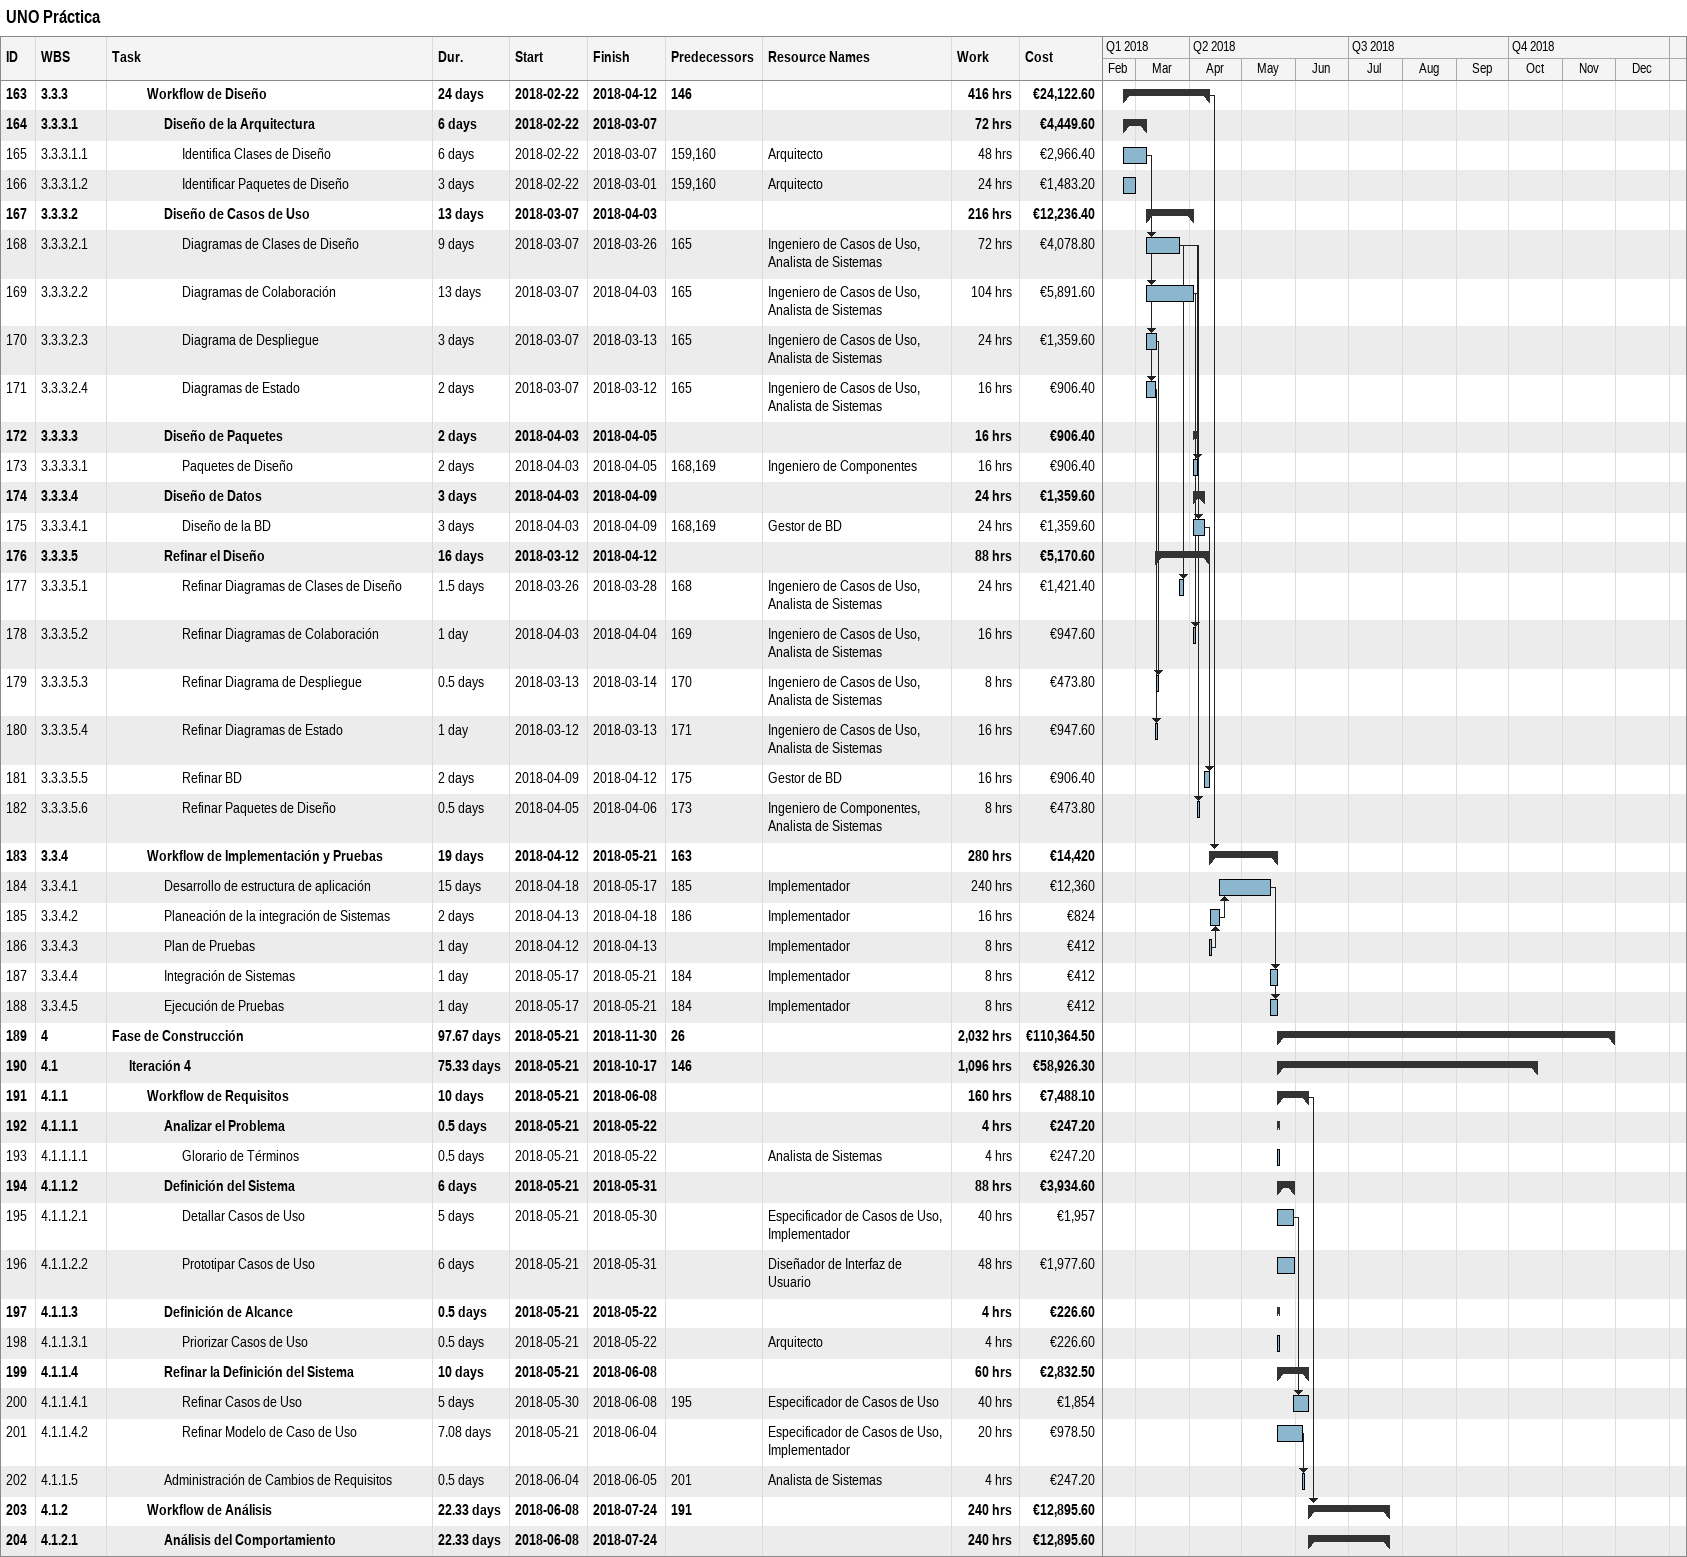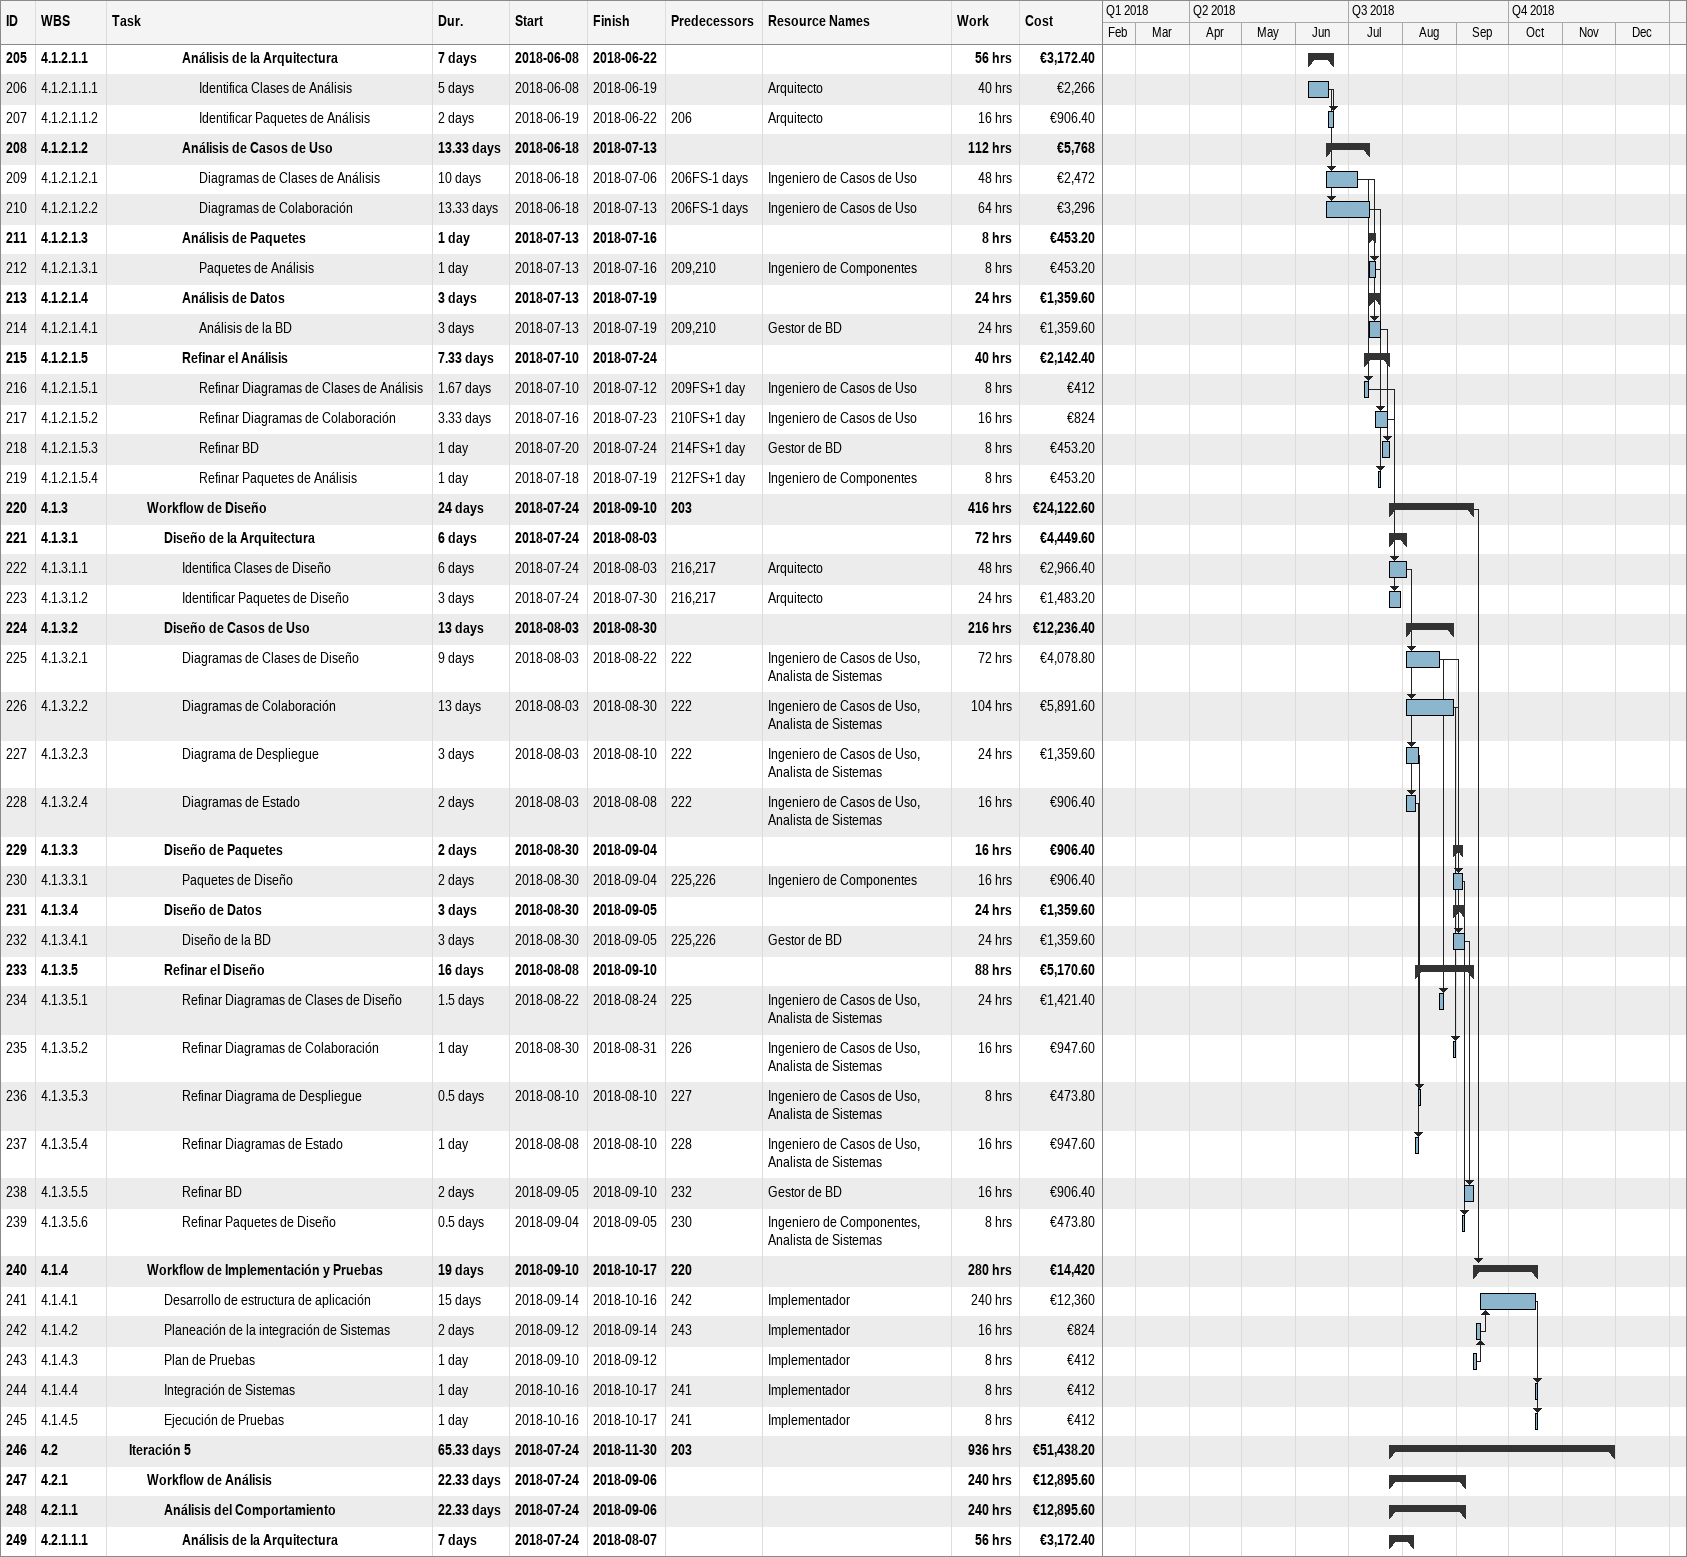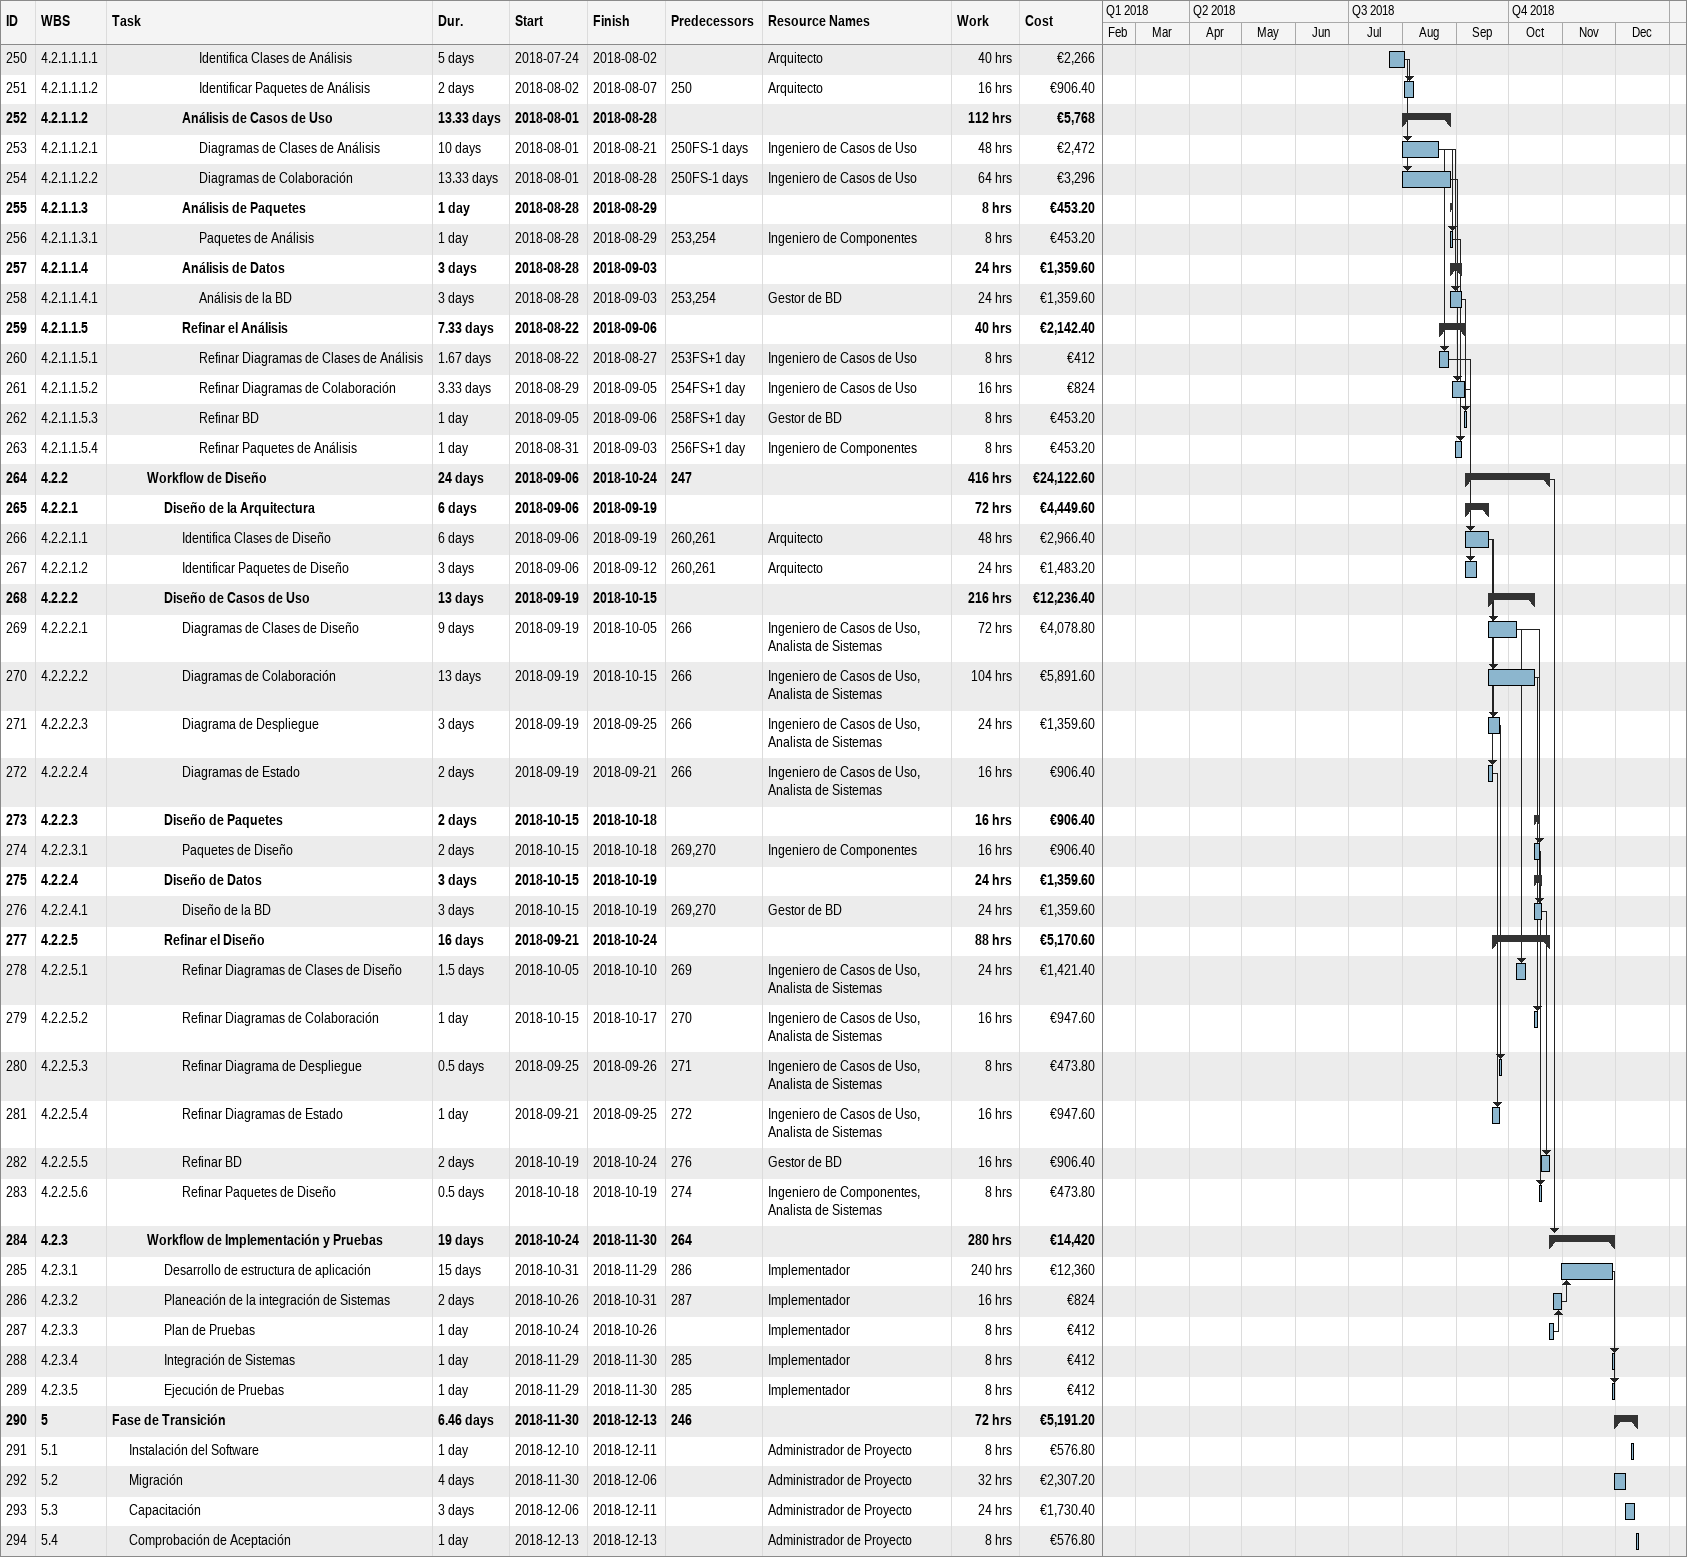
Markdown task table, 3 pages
UNO Práctica

| ID | WBS | Task | Duration | Start | Finish | Predecessors | Resources | Work (h) | Cost (€) |
|---|---|---|---|---|---|---|---|---|---|
| 163 | 3.3.3 | **Workflow de Diseño** | 24d | 2018-02-22 | 2018-04-12 | 146 |  | 416 | 24122.60 |
| 164 | 3.3.3.1 | **Diseño de la Arquitectura** | 6d | 2018-02-22 | 2018-03-07 |  |  | 72 | 4449.60 |
| 165 | 3.3.3.1.1 | Identifica Clases de Diseño | 6d | 2018-02-22 | 2018-03-07 | 159, 160 | Arquitecto | 48 | 2966.40 |
| 166 | 3.3.3.1.2 | Identificar Paquetes de Diseño | 3d | 2018-02-22 | 2018-03-01 | 159, 160 | Arquitecto | 24 | 1483.20 |
| 167 | 3.3.3.2 | **Diseño de Casos de Uso** | 13d | 2018-03-07 | 2018-04-03 |  |  | 216 | 12236.40 |
| 168 | 3.3.3.2.1 | Diagramas de Clases de Diseño | 9d | 2018-03-07 | 2018-03-26 | 165 | Ingeniero de Casos de Uso, Analista de Sistemas | 72 | 4078.80 |
| 169 | 3.3.3.2.2 | Diagramas de Colaboración | 13d | 2018-03-07 | 2018-04-03 | 165 | Ingeniero de Casos de Uso, Analista de Sistemas | 104 | 5891.60 |
| 170 | 3.3.3.2.3 | Diagrama de Despliegue | 3d | 2018-03-07 | 2018-03-13 | 165 | Ingeniero de Casos de Uso, Analista de Sistemas | 24 | 1359.60 |
| 171 | 3.3.3.2.4 | Diagramas de Estado | 2d | 2018-03-07 | 2018-03-12 | 165 | Ingeniero de Casos de Uso, Analista de Sistemas | 16 | 906.40 |
| 172 | 3.3.3.3 | **Diseño de Paquetes** | 2d | 2018-04-03 | 2018-04-05 |  |  | 16 | 906.40 |
| 173 | 3.3.3.3.1 | Paquetes de Diseño | 2d | 2018-04-03 | 2018-04-05 | 168, 169 | Ingeniero de Componentes | 16 | 906.40 |
| 174 | 3.3.3.4 | **Diseño de Datos** | 3d | 2018-04-03 | 2018-04-09 |  |  | 24 | 1359.60 |
| 175 | 3.3.3.4.1 | Diseño de la BD | 3d | 2018-04-03 | 2018-04-09 | 168, 169 | Gestor de BD | 24 | 1359.60 |
| 176 | 3.3.3.5 | **Refinar el Diseño** | 16d | 2018-03-12 | 2018-04-12 |  |  | 88 | 5170.60 |
| 177 | 3.3.3.5.1 | Refinar Diagramas de Clases de Diseño | 1.5d | 2018-03-26 | 2018-03-28 | 168 | Ingeniero de Casos de Uso, Analista de Sistemas | 24 | 1421.40 |
| 178 | 3.3.3.5.2 | Refinar Diagramas de Colaboración | 1d | 2018-04-03 | 2018-04-04 | 169 | Ingeniero de Casos de Uso, Analista de Sistemas | 16 | 947.60 |
| 179 | 3.3.3.5.3 | Refinar Diagrama de Despliegue | 0.5d | 2018-03-13 | 2018-03-14 | 170 | Ingeniero de Casos de Uso, Analista de Sistemas | 8 | 473.80 |
| 180 | 3.3.3.5.4 | Refinar Diagramas de Estado | 1d | 2018-03-12 | 2018-03-13 | 171 | Ingeniero de Casos de Uso, Analista de Sistemas | 16 | 947.60 |
| 181 | 3.3.3.5.5 | Refinar BD | 2d | 2018-04-09 | 2018-04-12 | 175 | Gestor de BD | 16 | 906.40 |
| 182 | 3.3.3.5.6 | Refinar Paquetes de Diseño | 0.5d | 2018-04-05 | 2018-04-06 | 173 | Ingeniero de Componentes, Analista de Sistemas | 8 | 473.80 |
| 183 | 3.3.4 | **Workflow de Implementación y Pruebas** | 19d | 2018-04-12 | 2018-05-21 | 163 |  | 280 | 14420 |
| 184 | 3.3.4.1 | Desarrollo de estructura de aplicación | 15d | 2018-04-18 | 2018-05-17 | 185 | Implementador | 240 | 12360 |
| 185 | 3.3.4.2 | Planeación de la integración de Sistemas | 2d | 2018-04-13 | 2018-04-18 | 186 | Implementador | 16 | 824 |
| 186 | 3.3.4.3 | Plan de Pruebas | 1d | 2018-04-12 | 2018-04-13 |  | Implementador | 8 | 412 |
| 187 | 3.3.4.4 | Integración de Sistemas | 1d | 2018-05-17 | 2018-05-21 | 184 | Implementador | 8 | 412 |
| 188 | 3.3.4.5 | Ejecución de Pruebas | 1d | 2018-05-17 | 2018-05-21 | 184 | Implementador | 8 | 412 |
| 189 | 4 | **Fase de Construcción** | 97.67d | 2018-05-21 | 2018-11-30 | 26 |  | 2032 | 110364.50 |
| 190 | 4.1 | **Iteración 4** | 75.33d | 2018-05-21 | 2018-10-17 | 146 |  | 1096 | 58926.30 |
| 191 | 4.1.1 | **Workflow de Requisitos** | 10d | 2018-05-21 | 2018-06-08 |  |  | 160 | 7488.10 |
| 192 | 4.1.1.1 | **Analizar el Problema** | 0.5d | 2018-05-21 | 2018-05-22 |  |  | 4 | 247.20 |
| 193 | 4.1.1.1.1 | Glorario de Términos | 0.5d | 2018-05-21 | 2018-05-22 |  | Analista de Sistemas | 4 | 247.20 |
| 194 | 4.1.1.2 | **Definición del Sistema** | 6d | 2018-05-21 | 2018-05-31 |  |  | 88 | 3934.60 |
| 195 | 4.1.1.2.1 | Detallar Casos de Uso | 5d | 2018-05-21 | 2018-05-30 |  | Especificador de Casos de Uso, Implementador | 40 | 1957 |
| 196 | 4.1.1.2.2 | Prototipar Casos de Uso | 6d | 2018-05-21 | 2018-05-31 |  | Diseñador de Interfaz de Usuario | 48 | 1977.60 |
| 197 | 4.1.1.3 | **Definición de Alcance** | 0.5d | 2018-05-21 | 2018-05-22 |  |  | 4 | 226.60 |
| 198 | 4.1.1.3.1 | Priorizar Casos de Uso | 0.5d | 2018-05-21 | 2018-05-22 |  | Arquitecto | 4 | 226.60 |
| 199 | 4.1.1.4 | **Refinar la Definición del Sistema** | 10d | 2018-05-21 | 2018-06-08 |  |  | 60 | 2832.50 |
| 200 | 4.1.1.4.1 | Refinar Casos de Uso | 5d | 2018-05-30 | 2018-06-08 | 195 | Especificador de Casos de Uso | 40 | 1854 |
| 201 | 4.1.1.4.2 | Refinar Modelo de Caso de Uso | 7.08d | 2018-05-21 | 2018-06-04 |  | Especificador de Casos de Uso, Implementador | 20 | 978.50 |
| 202 | 4.1.1.5 | Administración de Cambios de Requisitos | 0.5d | 2018-06-04 | 2018-06-05 | 201 | Analista de Sistemas | 4 | 247.20 |
| 203 | 4.1.2 | **Workflow de Análisis** | 22.33d | 2018-06-08 | 2018-07-24 | 191 |  | 240 | 12895.60 |
| 204 | 4.1.2.1 | **Análisis del Comportamiento** | 22.33d | 2018-06-08 | 2018-07-24 |  |  | 240 | 12895.60 |
| 205 | 4.1.2.1.1 | **Análisis de la Arquitectura** | 7d | 2018-06-08 | 2018-06-22 |  |  | 56 | 3172.40 |
| 206 | 4.1.2.1.1.1 | Identifica Clases de Análisis | 5d | 2018-06-08 | 2018-06-19 |  | Arquitecto | 40 | 2266 |
| 207 | 4.1.2.1.1.2 | Identificar Paquetes de Análisis | 2d | 2018-06-19 | 2018-06-22 | 206 | Arquitecto | 16 | 906.40 |
| 208 | 4.1.2.1.2 | **Análisis de Casos de Uso** | 13.33d | 2018-06-18 | 2018-07-13 |  |  | 112 | 5768 |
| 209 | 4.1.2.1.2.1 | Diagramas de Clases de Análisis | 10d | 2018-06-18 | 2018-07-06 | 206FS-1d | Ingeniero de Casos de Uso | 48 | 2472 |
| 210 | 4.1.2.1.2.2 | Diagramas de Colaboración | 13.33d | 2018-06-18 | 2018-07-13 | 206FS-1d | Ingeniero de Casos de Uso | 64 | 3296 |
| 211 | 4.1.2.1.3 | **Análisis de Paquetes** | 1d | 2018-07-13 | 2018-07-16 |  |  | 8 | 453.20 |
| 212 | 4.1.2.1.3.1 | Paquetes de Análisis | 1d | 2018-07-13 | 2018-07-16 | 209, 210 | Ingeniero de Componentes | 8 | 453.20 |
| 213 | 4.1.2.1.4 | **Análisis de Datos** | 3d | 2018-07-13 | 2018-07-19 |  |  | 24 | 1359.60 |
| 214 | 4.1.2.1.4.1 | Análisis de la BD | 3d | 2018-07-13 | 2018-07-19 | 209, 210 | Gestor de BD | 24 | 1359.60 |
| 215 | 4.1.2.1.5 | **Refinar el Análisis** | 7.33d | 2018-07-10 | 2018-07-24 |  |  | 40 | 2142.40 |
| 216 | 4.1.2.1.5.1 | Refinar Diagramas de Clases de Análisis | 1.67d | 2018-07-10 | 2018-07-12 | 209FS+1d | Ingeniero de Casos de Uso | 8 | 412 |
| 217 | 4.1.2.1.5.2 | Refinar Diagramas de Colaboración | 3.33d | 2018-07-16 | 2018-07-23 | 210FS+1d | Ingeniero de Casos de Uso | 16 | 824 |
| 218 | 4.1.2.1.5.3 | Refinar BD | 1d | 2018-07-20 | 2018-07-24 | 214FS+1d | Gestor de BD | 8 | 453.20 |
| 219 | 4.1.2.1.5.4 | Refinar Paquetes de Análisis | 1d | 2018-07-18 | 2018-07-19 | 212FS+1d | Ingeniero de Componentes | 8 | 453.20 |
| 220 | 4.1.3 | **Workflow de Diseño** | 24d | 2018-07-24 | 2018-09-10 | 203 |  | 416 | 24122.60 |
| 221 | 4.1.3.1 | **Diseño de la Arquitectura** | 6d | 2018-07-24 | 2018-08-03 |  |  | 72 | 4449.60 |
| 222 | 4.1.3.1.1 | Identifica Clases de Diseño | 6d | 2018-07-24 | 2018-08-03 | 216, 217 | Arquitecto | 48 | 2966.40 |
| 223 | 4.1.3.1.2 | Identificar Paquetes de Diseño | 3d | 2018-07-24 | 2018-07-30 | 216, 217 | Arquitecto | 24 | 1483.20 |
| 224 | 4.1.3.2 | **Diseño de Casos de Uso** | 13d | 2018-08-03 | 2018-08-30 |  |  | 216 | 12236.40 |
| 225 | 4.1.3.2.1 | Diagramas de Clases de Diseño | 9d | 2018-08-03 | 2018-08-22 | 222 | Ingeniero de Casos de Uso, Analista de Sistemas | 72 | 4078.80 |
| 226 | 4.1.3.2.2 | Diagramas de Colaboración | 13d | 2018-08-03 | 2018-08-30 | 222 | Ingeniero de Casos de Uso, Analista de Sistemas | 104 | 5891.60 |
| 227 | 4.1.3.2.3 | Diagrama de Despliegue | 3d | 2018-08-03 | 2018-08-10 | 222 | Ingeniero de Casos de Uso, Analista de Sistemas | 24 | 1359.60 |
| 228 | 4.1.3.2.4 | Diagramas de Estado | 2d | 2018-08-03 | 2018-08-08 | 222 | Ingeniero de Casos de Uso, Analista de Sistemas | 16 | 906.40 |
| 229 | 4.1.3.3 | **Diseño de Paquetes** | 2d | 2018-08-30 | 2018-09-04 |  |  | 16 | 906.40 |
| 230 | 4.1.3.3.1 | Paquetes de Diseño | 2d | 2018-08-30 | 2018-09-04 | 225, 226 | Ingeniero de Componentes | 16 | 906.40 |
| 231 | 4.1.3.4 | **Diseño de Datos** | 3d | 2018-08-30 | 2018-09-05 |  |  | 24 | 1359.60 |
| 232 | 4.1.3.4.1 | Diseño de la BD | 3d | 2018-08-30 | 2018-09-05 | 225, 226 | Gestor de BD | 24 | 1359.60 |
| 233 | 4.1.3.5 | **Refinar el Diseño** | 16d | 2018-08-08 | 2018-09-10 |  |  | 88 | 5170.60 |
| 234 | 4.1.3.5.1 | Refinar Diagramas de Clases de Diseño | 1.5d | 2018-08-22 | 2018-08-24 | 225 | Ingeniero de Casos de Uso, Analista de Sistemas | 24 | 1421.40 |
| 235 | 4.1.3.5.2 | Refinar Diagramas de Colaboración | 1d | 2018-08-30 | 2018-08-31 | 226 | Ingeniero de Casos de Uso, Analista de Sistemas | 16 | 947.60 |
| 236 | 4.1.3.5.3 | Refinar Diagrama de Despliegue | 0.5d | 2018-08-10 | 2018-08-10 | 227 | Ingeniero de Casos de Uso, Analista de Sistemas | 8 | 473.80 |
| 237 | 4.1.3.5.4 | Refinar Diagramas de Estado | 1d | 2018-08-08 | 2018-08-10 | 228 | Ingeniero de Casos de Uso, Analista de Sistemas | 16 | 947.60 |
| 238 | 4.1.3.5.5 | Refinar BD | 2d | 2018-09-05 | 2018-09-10 | 232 | Gestor de BD | 16 | 906.40 |
| 239 | 4.1.3.5.6 | Refinar Paquetes de Diseño | 0.5d | 2018-09-04 | 2018-09-05 | 230 | Ingeniero de Componentes, Analista de Sistemas | 8 | 473.80 |
| 240 | 4.1.4 | **Workflow de Implementación y Pruebas** | 19d | 2018-09-10 | 2018-10-17 | 220 |  | 280 | 14420 |
| 241 | 4.1.4.1 | Desarrollo de estructura de aplicación | 15d | 2018-09-14 | 2018-10-16 | 242 | Implementador | 240 | 12360 |
| 242 | 4.1.4.2 | Planeación de la integración de Sistemas | 2d | 2018-09-12 | 2018-09-14 | 243 | Implementador | 16 | 824 |
| 243 | 4.1.4.3 | Plan de Pruebas | 1d | 2018-09-10 | 2018-09-12 |  | Implementador | 8 | 412 |
| 244 | 4.1.4.4 | Integración de Sistemas | 1d | 2018-10-16 | 2018-10-17 | 241 | Implementador | 8 | 412 |
| 245 | 4.1.4.5 | Ejecución de Pruebas | 1d | 2018-10-16 | 2018-10-17 | 241 | Implementador | 8 | 412 |
| 246 | 4.2 | **Iteración 5** | 65.33d | 2018-07-24 | 2018-11-30 | 203 |  | 936 | 51438.20 |
| 247 | 4.2.1 | **Workflow de Análisis** | 22.33d | 2018-07-24 | 2018-09-06 |  |  | 240 | 12895.60 |
| 248 | 4.2.1.1 | **Análisis del Comportamiento** | 22.33d | 2018-07-24 | 2018-09-06 |  |  | 240 | 12895.60 |
| 249 | 4.2.1.1.1 | **Análisis de la Arquitectura** | 7d | 2018-07-24 | 2018-08-07 |  |  | 56 | 3172.40 |
| 250 | 4.2.1.1.1.1 | Identifica Clases de Análisis | 5d | 2018-07-24 | 2018-08-02 |  | Arquitecto | 40 | 2266 |
| 251 | 4.2.1.1.1.2 | Identificar Paquetes de Análisis | 2d | 2018-08-02 | 2018-08-07 | 250 | Arquitecto | 16 | 906.40 |
| 252 | 4.2.1.1.2 | **Análisis de Casos de Uso** | 13.33d | 2018-08-01 | 2018-08-28 |  |  | 112 | 5768 |
| 253 | 4.2.1.1.2.1 | Diagramas de Clases de Análisis | 10d | 2018-08-01 | 2018-08-21 | 250FS-1d | Ingeniero de Casos de Uso | 48 | 2472 |
| 254 | 4.2.1.1.2.2 | Diagramas de Colaboración | 13.33d | 2018-08-01 | 2018-08-28 | 250FS-1d | Ingeniero de Casos de Uso | 64 | 3296 |
| 255 | 4.2.1.1.3 | **Análisis de Paquetes** | 1d | 2018-08-28 | 2018-08-29 |  |  | 8 | 453.20 |
| 256 | 4.2.1.1.3.1 | Paquetes de Análisis | 1d | 2018-08-28 | 2018-08-29 | 253, 254 | Ingeniero de Componentes | 8 | 453.20 |
| 257 | 4.2.1.1.4 | **Análisis de Datos** | 3d | 2018-08-28 | 2018-09-03 |  |  | 24 | 1359.60 |
| 258 | 4.2.1.1.4.1 | Análisis de la BD | 3d | 2018-08-28 | 2018-09-03 | 253, 254 | Gestor de BD | 24 | 1359.60 |
| 259 | 4.2.1.1.5 | **Refinar el Análisis** | 7.33d | 2018-08-22 | 2018-09-06 |  |  | 40 | 2142.40 |
| 260 | 4.2.1.1.5.1 | Refinar Diagramas de Clases de Análisis | 1.67d | 2018-08-22 | 2018-08-27 | 253FS+1d | Ingeniero de Casos de Uso | 8 | 412 |
| 261 | 4.2.1.1.5.2 | Refinar Diagramas de Colaboración | 3.33d | 2018-08-29 | 2018-09-05 | 254FS+1d | Ingeniero de Casos de Uso | 16 | 824 |
| 262 | 4.2.1.1.5.3 | Refinar BD | 1d | 2018-09-05 | 2018-09-06 | 258FS+1d | Gestor de BD | 8 | 453.20 |
| 263 | 4.2.1.1.5.4 | Refinar Paquetes de Análisis | 1d | 2018-08-31 | 2018-09-03 | 256FS+1d | Ingeniero de Componentes | 8 | 453.20 |
| 264 | 4.2.2 | **Workflow de Diseño** | 24d | 2018-09-06 | 2018-10-24 | 247 |  | 416 | 24122.60 |
| 265 | 4.2.2.1 | **Diseño de la Arquitectura** | 6d | 2018-09-06 | 2018-09-19 |  |  | 72 | 4449.60 |
| 266 | 4.2.2.1.1 | Identifica Clases de Diseño | 6d | 2018-09-06 | 2018-09-19 | 260, 261 | Arquitecto | 48 | 2966.40 |
| 267 | 4.2.2.1.2 | Identificar Paquetes de Diseño | 3d | 2018-09-06 | 2018-09-12 | 260, 261 | Arquitecto | 24 | 1483.20 |
| 268 | 4.2.2.2 | **Diseño de Casos de Uso** | 13d | 2018-09-19 | 2018-10-15 |  |  | 216 | 12236.40 |
| 269 | 4.2.2.2.1 | Diagramas de Clases de Diseño | 9d | 2018-09-19 | 2018-10-05 | 266 | Ingeniero de Casos de Uso, Analista de Sistemas | 72 | 4078.80 |
| 270 | 4.2.2.2.2 | Diagramas de Colaboración | 13d | 2018-09-19 | 2018-10-15 | 266 | Ingeniero de Casos de Uso, Analista de Sistemas | 104 | 5891.60 |
| 271 | 4.2.2.2.3 | Diagrama de Despliegue | 3d | 2018-09-19 | 2018-09-25 | 266 | Ingeniero de Casos de Uso, Analista de Sistemas | 24 | 1359.60 |
| 272 | 4.2.2.2.4 | Diagramas de Estado | 2d | 2018-09-19 | 2018-09-21 | 266 | Ingeniero de Casos de Uso, Analista de Sistemas | 16 | 906.40 |
| 273 | 4.2.2.3 | **Diseño de Paquetes** | 2d | 2018-10-15 | 2018-10-18 |  |  | 16 | 906.40 |
| 274 | 4.2.2.3.1 | Paquetes de Diseño | 2d | 2018-10-15 | 2018-10-18 | 269, 270 | Ingeniero de Componentes | 16 | 906.40 |
| 275 | 4.2.2.4 | **Diseño de Datos** | 3d | 2018-10-15 | 2018-10-19 |  |  | 24 | 1359.60 |
| 276 | 4.2.2.4.1 | Diseño de la BD | 3d | 2018-10-15 | 2018-10-19 | 269, 270 | Gestor de BD | 24 | 1359.60 |
| 277 | 4.2.2.5 | **Refinar el Diseño** | 16d | 2018-09-21 | 2018-10-24 |  |  | 88 | 5170.60 |
| 278 | 4.2.2.5.1 | Refinar Diagramas de Clases de Diseño | 1.5d | 2018-10-05 | 2018-10-10 | 269 | Ingeniero de Casos de Uso, Analista de Sistemas | 24 | 1421.40 |
| 279 | 4.2.2.5.2 | Refinar Diagramas de Colaboración | 1d | 2018-10-15 | 2018-10-17 | 270 | Ingeniero de Casos de Uso, Analista de Sistemas | 16 | 947.60 |
| 280 | 4.2.2.5.3 | Refinar Diagrama de Despliegue | 0.5d | 2018-09-25 | 2018-09-26 | 271 | Ingeniero de Casos de Uso, Analista de Sistemas | 8 | 473.80 |
| 281 | 4.2.2.5.4 | Refinar Diagramas de Estado | 1d | 2018-09-21 | 2018-09-25 | 272 | Ingeniero de Casos de Uso, Analista de Sistemas | 16 | 947.60 |
| 282 | 4.2.2.5.5 | Refinar BD | 2d | 2018-10-19 | 2018-10-24 | 276 | Gestor de BD | 16 | 906.40 |
| 283 | 4.2.2.5.6 | Refinar Paquetes de Diseño | 0.5d | 2018-10-18 | 2018-10-19 | 274 | Ingeniero de Componentes, Analista de Sistemas | 8 | 473.80 |
| 284 | 4.2.3 | **Workflow de Implementación y Pruebas** | 19d | 2018-10-24 | 2018-11-30 | 264 |  | 280 | 14420 |
| 285 | 4.2.3.1 | Desarrollo de estructura de aplicación | 15d | 2018-10-31 | 2018-11-29 | 286 | Implementador | 240 | 12360 |
| 286 | 4.2.3.2 | Planeación de la integración de Sistemas | 2d | 2018-10-26 | 2018-10-31 | 287 | Implementador | 16 | 824 |
| 287 | 4.2.3.3 | Plan de Pruebas | 1d | 2018-10-24 | 2018-10-26 |  | Implementador | 8 | 412 |
| 288 | 4.2.3.4 | Integración de Sistemas | 1d | 2018-11-29 | 2018-11-30 | 285 | Implementador | 8 | 412 |
| 289 | 4.2.3.5 | Ejecución de Pruebas | 1d | 2018-11-29 | 2018-11-30 | 285 | Implementador | 8 | 412 |
| 290 | 5 | **Fase de Transición** | 6.46d | 2018-11-30 | 2018-12-13 | 246 |  | 72 | 5191.20 |
| 291 | 5.1 | Instalación del Software | 1d | 2018-12-10 | 2018-12-11 |  | Administrador de Proyecto | 8 | 576.80 |
| 292 | 5.2 | Migración | 4d | 2018-11-30 | 2018-12-06 |  | Administrador de Proyecto | 32 | 2307.20 |
| 293 | 5.3 | Capacitación | 3d | 2018-12-06 | 2018-12-11 |  | Administrador de Proyecto | 24 | 1730.40 |
| 294 | 5.4 | Comprobación de Aceptación | 1d | 2018-12-13 | 2018-12-13 |  | Administrador de Proyecto | 8 | 576.80 |
